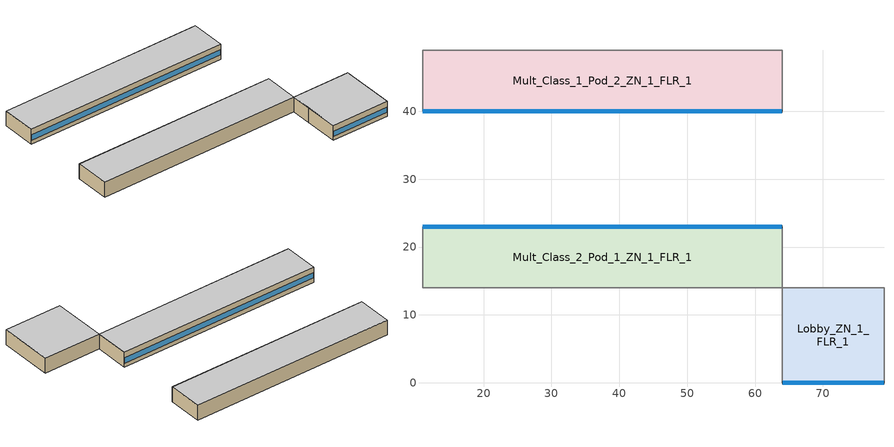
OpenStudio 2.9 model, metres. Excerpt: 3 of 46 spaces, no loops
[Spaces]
Mult_Class_2_Pod_1_ZN_1_FLR_1
 floor ground: 64,23 64,14 11,14 11,23 z0
 wall outside: 64,23 11,23 z0:4
 wall to Corner_Class_2_Pod_1_ZN_1_FLR_1: 11,23 11,14 z0:4
 wall to Main_Corridor_ZN_1_FLR_1: 64,14 64,23 z0:4
 wall to Corridor_Pod_1_ZN_1_FLR_1: 11,14 64,14 z0:4
 window: 63.95,23 11.05,23 z1.1:2.5
 ceiling to Mult_Class_2_Pod_1_ZN_1_FLR_2: 64,14 64,23 11,23 11,14 z4
Lobby_ZN_1_FLR_1
 floor ground: 79,14 79,0 64,0 64,14 z0
 wall outside: 64,0 79,0 z0:4
 wall to Offices_ZN_1_FLR_1: 79,0 79,14 z0:4
 wall to Corridor_Pod_1_ZN_1_FLR_1: 64,14 64,9 z0:4
 wall to Mult_Class_1_Pod_1_ZN_1_FLR_1: 64,9 64,0 z0:4
 wall to Main_Corridor_ZN_1_FLR_1: 79,14 64,14 z0:4
 window: 64.05,0 78.95,0 z1.1:2.51
 ceiling to Lobby_ZN_1_FLR_2: 79,0 79,14 64,14 64,0 z4
Mult_Class_1_Pod_2_ZN_1_FLR_1
 floor ground: 64,49 64,40 11,40 11,49 z0
 wall outside: 11,40 64,40 z0:4
 wall to Corner_Class_1_Pod_2_ZN_1_FLR_1: 11,49 11,40 z0:4
 wall to Main_Corridor_ZN_1_FLR_1: 64,40 64,49 z0:4
 wall to Corridor_Pod_2_ZN_1_FLR_1: 64,49 11,49 z0:4
 window: 11.05,40 63.95,40 z1.1:2.5
 ceiling to Mult_Class_1_Pod_2_ZN_1_FLR_2: 64,40 64,49 11,49 11,40 z4
[Schedule:Ruleset]
Name | Default Day Schedule | Summer Design Day Schedule | Winter Design Day Schedule
SchoolSecondary BLDG_OCC_SCH_Auditorium | SchoolSecondary BLDG_OCC_SCH_Auditorium Default | SchoolSecondary BLDG_OCC_SCH_Auditorium Summer Design Day 3 | SchoolSecondary BLDG_OCC_SCH_Auditorium Winter Design Day
SchoolSecondary BLDG_OCC_SCH_Cafeteria | SchoolSecondary BLDG_OCC_SCH_Cafeteria Default | SchoolSecondary BLDG_OCC_SCH_Cafeteria Summer Design Day 3 | SchoolSecondary BLDG_OCC_SCH_Cafeteria Winter Design Day
[Schedule:Day]
SchoolSecondary BLDG_OCC_SCH_Auditorium Default; SchoolSecondary BLDG_OCC_SCH_Auditorium Winter Design Day; SchoolSecondary BLDG_OCC_SCH_Auditorium Wknd Day; SchoolSecondary BLDG_OCC_SCH_Auditorium Wknd Day 1; SchoolSecondary BLDG_OCC_SCH_Cafeteria Default; SchoolSecondary BLDG_OCC_SCH_Cafeteria Winter Design Day; SchoolSecondary BLDG_OCC_SCH_Cafeteria Wknd Day; SchoolSecondary BLDG_OCC_SCH_Cafeteria Wknd Day 1; SchoolSecondary BLDG_OCC_SCH_Gym Wknd Day; SchoolSecondary BLDG_OCC_SCH_Gym Wknd Day 1: 24, 0, 0
SchoolSecondary BLDG_OCC_SCH_Auditorium Wkdy|SmrDsn Day; SchoolSecondary BLDG_OCC_SCH_Auditorium Summer Design Day 3; SchoolSecondary BLDG_OCC_SCH_Auditorium Wkdy|SmrDsn Day 2: 8, 0, 0, 15, 0, 0.25, 20, 0, 0.95, 24, 0, 0
SchoolSecondary BLDG_OCC_SCH_Auditorium Wkdy|SmrDsn Day 1: 8, 0, 0, 17, 0, 0.15, 19, 0, 0.35, 24, 0, 0
SchoolSecondary HTGSETP_SCH_PSZ_AC Wkdy Day: 6, 0, 15.6, 21, 0, 21, 24, 0, 15.6
SchoolSecondary BLDG_OCC_SCH_Cafeteria Wkdy|SmrDsn Day; SchoolSecondary BLDG_OCC_SCH_Cafeteria Summer Design Day 3; SchoolSecondary BLDG_OCC_SCH_Cafeteria Wkdy|SmrDsn Day 2: 9, 0, 0, 15, 0, 0.95, 20, 0, 0.35, 24, 0, 0
SchoolSecondary BLDG_OCC_SCH_Cafeteria Wkdy|SmrDsn Day 1: 9, 0, 0, 17, 0, 0.15, 19, 0, 0.35, 24, 0, 0
SchoolSecondary KITCHEN_ELEC_EQUIP_SCH Wkdy Day; SchoolSecondary KITCHEN_ELEC_EQUIP_SCH Wkdy Day 1; SchoolSecondary KITCHEN_ELEC_EQUIP_SCH Wkdy Day 2: 8, 0, 0.1, 10, 0, 0.15, 13, 0, 0.25, 15, 0, 0.15, 24, 0, 0.1
SchoolSecondary KITCHEN_ELEC_EQUIP_SCH Wknd Day; SchoolSecondary KITCHEN_ELEC_EQUIP_SCH Wknd Day 1: 24, 0, 0.1
SchoolSecondary BLDG_OCC_SCH_Gym Wkdy|SmrDsn Day; SchoolSecondary BLDG_OCC_SCH_Gym Wkdy|SmrDsn Day 2: 8, 0, 0, 16, 0, 0.35, 21, 0, 0.95, 24, 0, 0
SchoolSecondary BLDG_OCC_SCH_Gym Wkdy|SmrDsn Day 1: 8, 0, 0, 21, 0, 0.35, 24, 0, 0
SchoolSecondary BLDG_LIGHT_GYM_SCH_2010 Wkdy Day; SchoolSecondary BLDG_LIGHT_GYM_SCH_2010 Wkdy Day 2: 7, 0, 0.1773, 8, 0, 0.9, 21, 0, 0.88182, 24, 0, 0.1773
SchoolSecondary BLDG_LIGHT_GYM_SCH_2010 Wkdy Day 1: 8, 0, 0.1773, 20, 0, 0.4899, 21, 0, 0.173719, 24, 0, 0.1773
SchoolSecondary BLDG_LIGHT_GYM_SCH_2010 Wknd Day; SchoolSecondary BLDG_LIGHT_GYM_SCH_2010 Wknd Day 1: 24, 0, 0.1773
SchoolSecondary KITCHEN_GAS_EQUIP_SCH Wkdy|SmrDsn Day; SchoolSecondary KITCHEN_GAS_EQUIP_SCH Wkdy|SmrDsn Day 1; SchoolSecondary KITCHEN_GAS_EQUIP_SCH Wkdy|SmrDsn Day 2: 8, 0, 0.02, 10, 0, 0.15, 13, 0, 0.2, 15, 0, 0.1, 24, 0, 0.02
SchoolSecondary KITCHEN_GAS_EQUIP_SCH Wknd Day; SchoolSecondary KITCHEN_GAS_EQUIP_SCH Wknd Day 1: 24, 0, 0.02
SchoolSecondary BLDG_ELEVATORS Wkdy Day: 8, 0, 0, 15, 0, 0.3, 16, 0, 0.15, 24, 0, 0
[Schedule:Rule] Date Specification Type=DateRange; Start Day=1
Name | Schedule Ruleset | Rule Order | Day Schedule | Apply Monday | Apply Tuesday | Apply Wednesday | Apply Thursday | Apply Friday | Start Month | End Month | End Day | Apply Sunday | Apply Saturday
Schedule Rule 2 | SchoolSecondary BLDG_OCC_SCH_Auditorium | 4 | SchoolSecondary BLDG_OCC_SCH_Auditorium Wkdy|SmrDsn Day | Yes | Yes | Yes | Yes | Yes | 1 | 6 | 30
Schedule Rule 3 | SchoolSecondary BLDG_OCC_SCH_Auditorium | 3 | SchoolSecondary BLDG_OCC_SCH_Auditorium Wkdy|SmrDsn Day 1 | Yes | Yes | Yes | Yes | Yes | 7 | 9 | 1
Schedule Rule 4 | SchoolSecondary BLDG_OCC_SCH_Auditorium | 2 | SchoolSecondary BLDG_OCC_SCH_Auditorium Wkdy|SmrDsn Day 2 | Yes | Yes | Yes | Yes | Yes | 9 | 12 | 31
Schedule Rule 5 | SchoolSecondary BLDG_OCC_SCH_Auditorium | 1 | SchoolSecondary BLDG_OCC_SCH_Auditorium Wknd Day |  |  |  |  |  | 1 | 6 | 30 | Yes | Yes
Schedule Rule 6 | SchoolSecondary BLDG_OCC_SCH_Auditorium | 0 | SchoolSecondary BLDG_OCC_SCH_Auditorium Wknd Day 1 |  |  |  |  |  | 7 | 9 | 1 | Yes | Yes
Schedule Rule 19 | SchoolSecondary BLDG_OCC_SCH_Cafeteria | 4 | SchoolSecondary BLDG_OCC_SCH_Cafeteria Wkdy|SmrDsn Day | Yes | Yes | Yes | Yes | Yes | 1 | 6 | 30
Schedule Rule 20 | SchoolSecondary BLDG_OCC_SCH_Cafeteria | 3 | SchoolSecondary BLDG_OCC_SCH_Cafeteria Wkdy|SmrDsn Day 1 | Yes | Yes | Yes | Yes | Yes | 7 | 9 | 1
Schedule Rule 21 | SchoolSecondary BLDG_OCC_SCH_Cafeteria | 2 | SchoolSecondary BLDG_OCC_SCH_Cafeteria Wkdy|SmrDsn Day 2 | Yes | Yes | Yes | Yes | Yes | 9 | 12 | 31
Schedule Rule 22 | SchoolSecondary BLDG_OCC_SCH_Cafeteria | 1 | SchoolSecondary BLDG_OCC_SCH_Cafeteria Wknd Day |  |  |  |  |  | 1 | 6 | 30 | Yes | Yes
Schedule Rule 23 | SchoolSecondary BLDG_OCC_SCH_Cafeteria | 0 | SchoolSecondary BLDG_OCC_SCH_Cafeteria Wknd Day 1 |  |  |  |  |  | 7 | 9 | 1 | Yes | Yes
[Curve:Bicubic] Minimum Value of x=-40; Maximum Value of x=-17.8; Minimum Value of y=4.4; Maximum Value of y=54.4
Name | Coefficient1 Constant | Coefficient2 x | Coefficient3 x**2 | Coefficient4 y | Coefficient5 y**2 | Coefficient6 x*y | Coefficient7 x**3 | Coefficient8 y**3 | Coefficient9 x**2*y | Coefficient10 x*y**2
Old_Low_Temp_Comp_Pwr_Curve | 29669.3 | 1027.63 | 18.1066 | -442.2 | 11.1335 | -20.3805 | 0.139981 | -0.0588669 | -0.218452 | 0.203858
Old_Low_Temp_Comp_Cap_Curve | 170752 | 6102.9 | 78.262 | -2959.43 | 19.7877 | -90.9581 | 0.435965 | -0.0411577 | -0.608846 | 0.459133
